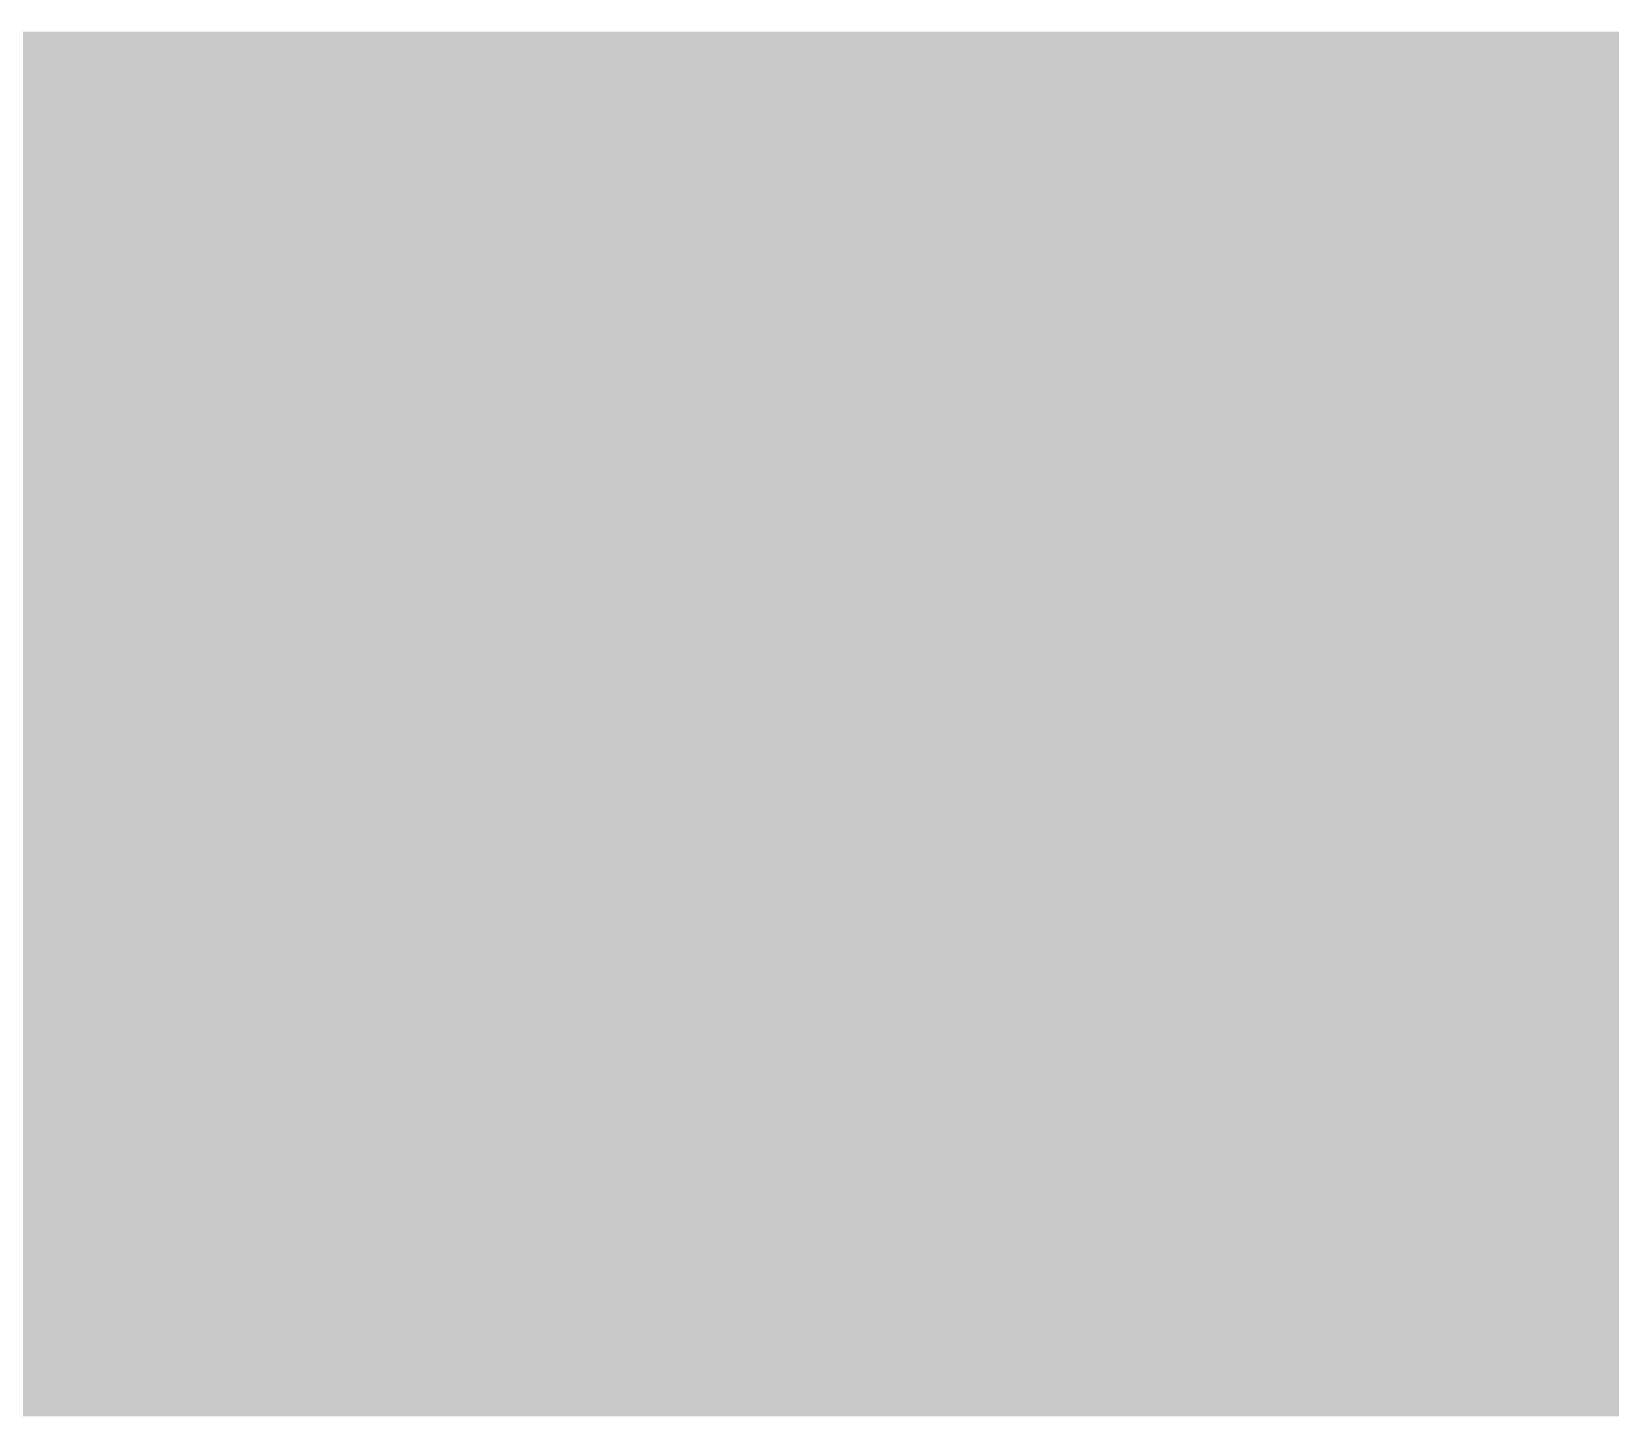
# Model space of a CAD drawing. Extents: x 40.2 to 61.4, y 22.5 to 56.
# Drawn here: x 42.681 to 44.223, y 45.694 to 47.046 of the extents above; entities that cross this region are included whole.
import ezdxf

# ---------------------------------------------------------------- set-up
doc = ezdxf.new("R2010")
doc.units = 0
for name, color, linetype in [('1', 12, 'CONTINUOUS'), ('29', 251, 'CONTINUOUS'), ('31', 251, 'CONTINUOUS')]:
    doc.layers.add(name, color=color, linetype=linetype)

# ---------------------------------------------------------------- blocks, each defined once
blk = doc.blocks.new('RECT')
blk.add_solid([(-0.5, -0.5), (0.5, -0.5), (-0.5, 0.5), (0.5, 0.5)])

msp = doc.modelspace()

# ---------------------------------------------------------------- linework, layer by layer
at = {"layer": '1', "const_width": 0.8128}
msp.add_lwpolyline([(43.3, 46.37), (46.21, 46.37)], dxfattribs=at)
at = {"layer": '1', "const_width": 0.4064}
msp.add_lwpolyline([(43.3, 46.5732, 1), (43.3, 46.1668)], format="xyb", dxfattribs=at)

# ---------------------------------------------------------------- block references
at = {"layer": '1', "xscale": 3, "yscale": 1.2, "rotation": 180}
msp.add_blockref('RECT', (43.3, 46.37), dxfattribs=at)
at = {"layer": '29', "xscale": 3.1524, "yscale": 1.3524, "rotation": 180}
msp.add_blockref('RECT', (43.3, 46.37), dxfattribs=at)
at = {"layer": '31', "xscale": 3, "yscale": 1.2, "rotation": 180}
msp.add_blockref('RECT', (43.3, 46.37), dxfattribs=at)

doc.saveas('drawing.dxf')
